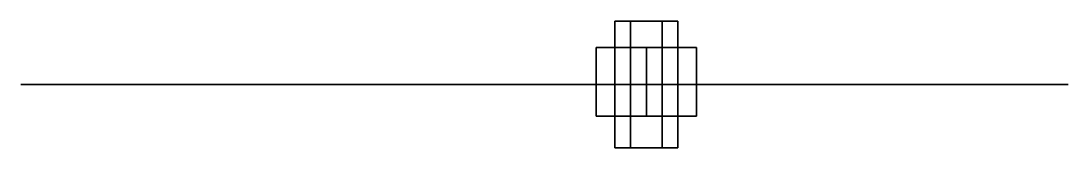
# Model space of a CAD drawing. Extents: x -1.19 to 0.8, y 3.76 to 4.
import ezdxf

# ---------------------------------------------------------------- set-up
doc = ezdxf.new("R2010")
doc.units = 0
doc.layers.add('PROPELLER', color=6, linetype='CONTINUOUS')

msp = doc.modelspace()

# ---------------------------------------------------------------- linework, layer by layer
at = {"layer": 'PROPELLER'}
for points in [[(-0.03, 4, 0.052), (-0.06, 4), (-0.06, 3.76), (-0.03, 3.76, 0.052)], [(-0.06, 4), (-0.03, 4, -0.052), (-0.03, 3.76, -0.052), (-0.06, 3.76)], [(0.06, 4), (-0.06, 4), (-0.03, 4, 0.052), (0.03, 4, 0.052)], [(0.03, 4, -0.052), (-0.03, 4, -0.052), (-0.06, 4), (0.06, 4)], [(0.03, 4, 0.052), (-0.03, 4, 0.052), (-0.03, 3.76, 0.052), (0.03, 3.76, 0.052)], [(-0.03, 4, -0.052), (0.03, 4, -0.052), (0.03, 3.76, -0.052), (-0.03, 3.76, -0.052)], [(0.06, 4), (0.03, 4, 0.052), (0.03, 3.76, 0.052), (0.06, 3.76)], [(0.03, 4, -0.052), (0.06, 4), (0.06, 3.76), (0.03, 3.76, -0.052)], [(0, 3.95, 0.11), (-0.0953, 3.95, 0.055), (-0.0953, 3.82, 0.055), (0, 3.82, 0.11)], [(-0.0953, 3.95, 0.055), (-0.0953, 3.95, -0.055), (-0.0953, 3.82, -0.055), (-0.0953, 3.82, 0.055)], [(-0.0953, 3.95, -0.055), (0, 3.95, -0.11), (0, 3.82, -0.11), (-0.0953, 3.82, -0.055)], [(0.0953, 3.95, 0.055), (-0.0953, 3.95, -0.055), (-0.0953, 3.95, 0.055), (0, 3.95, 0.11)], [(0.0953, 3.95, -0.055), (0, 3.95, -0.11), (-0.0953, 3.95, -0.055), (0.0953, 3.95, 0.055)], [(0.0953, 3.95, 0.055), (0, 3.95, 0.11), (0, 3.82, 0.11), (0.0953, 3.82, 0.055)], [(0, 3.95, -0.11), (0.0953, 3.95, -0.055), (0.0953, 3.82, -0.055), (0, 3.82, -0.11)], [(0.0953, 3.95, -0.055), (0.0953, 3.95, 0.055), (0.0953, 3.82, 0.055), (0.0953, 3.82, -0.055)], [(-1.1794, 3.88, -0.2428), (-0.6347, 3.88, -0.1994), (-0.6386, 3.88, 0.0339), (-1.1864, 3.88, -0.1349)], [(-1.1864, 3.88, -0.1349), (-0.6386, 3.88, 0.0339), (-0.6347, 3.88, -0.1994), (-1.1794, 3.88, -0.2428)], [(-0.6347, 3.88, -0.1994), (-0.07, 3.88, -0.1212), (-0.0939, 3.88, 0.0773), (-0.6386, 3.88, 0.0339)], [(-0.6386, 3.88, 0.0339), (-0.0939, 3.88, 0.0773), (-0.07, 3.88, -0.1212), (-0.6347, 3.88, -0.1994)], [(0.1447, 3.88, 0.6494), (-0.07, 3.88, 0.1212), (0.1139, 3.88, 0.0427), (0.3486, 3.88, 0.5361)], [(0.3486, 3.88, 0.5361), (0.1139, 3.88, 0.0427), (-0.07, 3.88, 0.1212), (0.1447, 3.88, 0.6494)], [(0.49, 3.88, -0.45), (0.14, 3.88), (-0.02, 3.88, -0.12), (0.29, 3.88, -0.57)], [(0.29, 3.88, -0.57), (-0.02, 3.88, -0.12), (0.14, 3.88), (0.49, 3.88, -0.45)], [(0.3794, 3.88, 1.1428), (0.1447, 3.88, 0.6494), (0.3486, 3.88, 0.5361), (0.4764, 3.88, 1.0949)], [(0.4764, 3.88, 1.0949), (0.3486, 3.88, 0.5361), (0.1447, 3.88, 0.6494), (0.3794, 3.88, 1.1428)], [(0.71, 3.88, -0.96), (0.29, 3.88, -0.57), (0.49, 3.88, -0.45), (0.8, 3.88, -0.9)], [(0.8, 3.88, -0.9), (0.49, 3.88, -0.45), (0.29, 3.88, -0.57), (0.71, 3.88, -0.96)]]:
    msp.add_3dface(points, dxfattribs=at)

doc.saveas('drawing.dxf')
